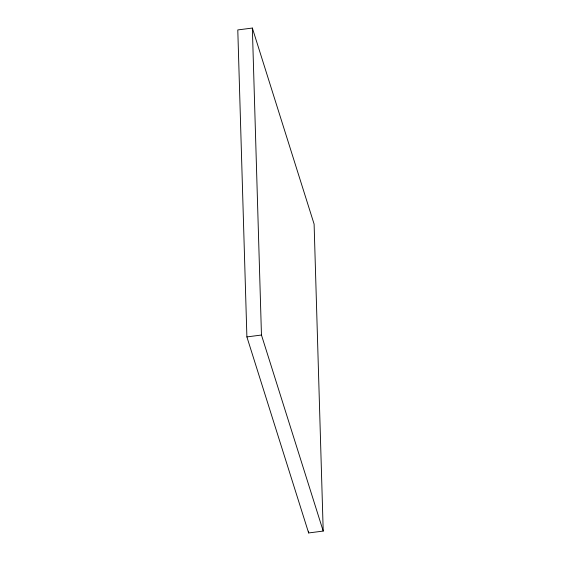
<?xml version="1.0" encoding="UTF-8"?>
<svg xmlns="http://www.w3.org/2000/svg" width="561" height="561" viewBox="0 0 561 561"><rect width="100%" height="100%" fill="white"/><g stroke="black" fill="none" stroke-linecap="round" stroke-linejoin="round"><path stroke-width="0.84" d="M252.352 28.05L237.787 29.929L246.896 336.916L308.648 532.95L323.213 531.071L314.104 224.084L252.352 28.05L261.461 335.029L323.213 531.071M246.896 336.916L261.461 335.029M308.592 531.204L308.648 532.95"/></g></svg>
